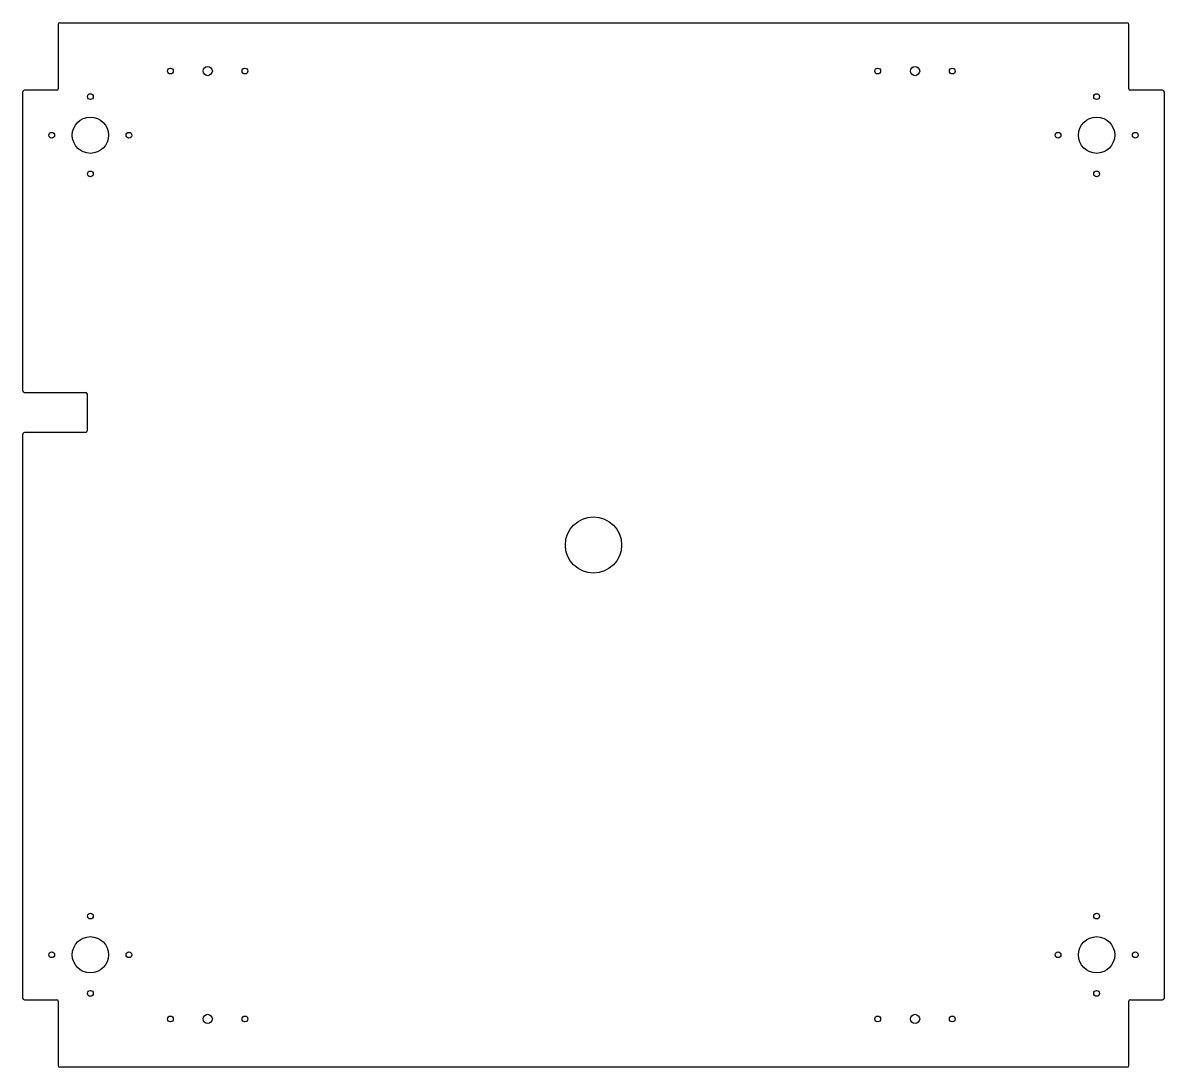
# Model space of a CAD drawing. Header units: millimetres. Extents: x -355 to 355, y -325 to 325.
import ezdxf

# ---------------------------------------------------------------- set-up
doc = ezdxf.new("R2010")
doc.units = ezdxf.units.MM

msp = doc.modelspace()

# ---------------------------------------------------------------- linework, layer by layer
at = {"color": 7, "linetype": 'Continuous', "lineweight": 25}
for p, q in [((-333, 324), (-333, 284)), ((-332, 325), (332, 325)), ((333, 284), (333, 324)), ((-355, 96), (-355, 282)), ((-334, 283), (-354, 283)), ((354, 283), (334, 283)), ((355, 282), (355, -282)), ((-354, 95), (-316, 95)), ((-315, 94), (-315, 71)), ((-355, -282), (-355, 69)), ((-316, 70), (-354, 70)), ((-354, -283), (-334, -283)), ((-333, -284), (-333, -324)), ((333, -324), (333, -284)), ((334, -283), (354, -283)), ((332, -325), (-332, -325))]:
    msp.add_line(p, q, dxfattribs=at)
for centre, radius in [((-263.2, 295), 1.8), ((-240, 295), 2.9), ((-216.8, 295), 1.8), ((176.8, 295), 1.8), ((200, 295), 2.9), ((223.2, 295), 1.8), ((-313, 279.04), 1.8), ((313, 279.04), 1.8), ((-313, 255), 11.25), ((313, 255), 11.25), ((-337.04, 255), 1.8), ((-288.96, 255), 1.8), ((288.96, 255), 1.8), ((337.04, 255), 1.8), ((-313, 230.96), 1.8), ((313, 230.96), 1.8), ((0, 0), 17.5), ((-313, -230.96), 1.8), ((313, -230.96), 1.8), ((-313, -255), 11.25), ((313, -255), 11.25), ((-337.04, -255), 1.8), ((-288.96, -255), 1.8), ((288.96, -255), 1.8), ((337.04, -255), 1.8), ((-313, -279.04), 1.8), ((313, -279.04), 1.8), ((-263.2, -295), 1.8), ((-240, -295), 2.9), ((-216.8, -295), 1.8), ((176.8, -295), 1.8), ((200, -295), 2.9), ((223.2, -295), 1.8)]:
    msp.add_circle(centre, radius, dxfattribs=at)
for centre, start, end in [((-332, 324), 90, 180), ((332, 324), 360, 90), ((-354, 282), 90, 180), ((-334, 284), 270, 360), ((334, 284), 180, 270), ((354, 282), 0, 90), ((-354, 96), 180, 270), ((-316, 94), 0, 90), ((-354, 69), 90, 180), ((-316, 71), 270, 360), ((-354, -282), 180, 270), ((-334, -284), 360, 90), ((334, -284), 90, 180), ((354, -282), 270, 0), ((-332, -324), 180, 270), ((332, -324), 270, 0)]:
    msp.add_arc(centre, 1, start, end, dxfattribs=at)

doc.saveas('drawing.dxf')
